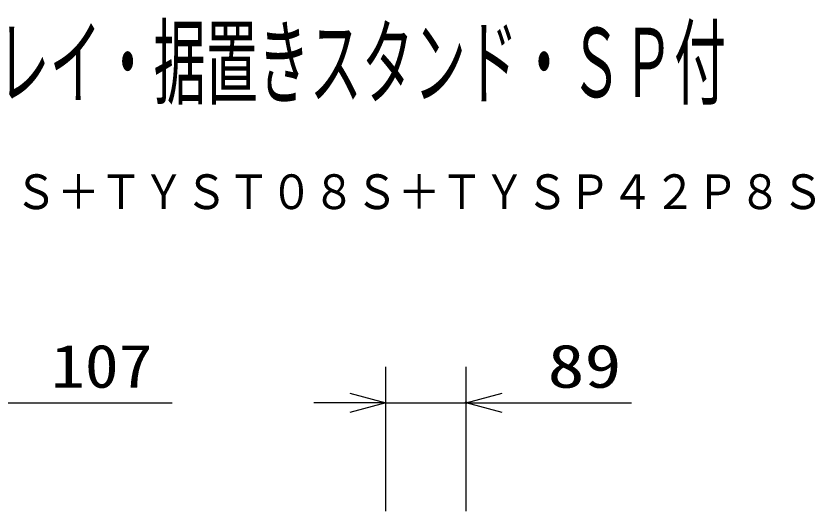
# Model space of a CAD drawing. Units: millimetres, scale not verified. Extents: x -63 to 63, y -57 to 57.
# Drawn here: x 17.49 to 61.81, y 29.97 to 57.41 of the extents above; entities that cross this region are included whole.
import ezdxf
from ezdxf.enums import TextEntityAlignment as Align

# ---------------------------------------------------------------- set-up
doc = ezdxf.new("R2010")
doc.units = ezdxf.units.MM
doc.header["$LTSCALE"] = 0.190236
doc.header["$PDMODE"] = 32
doc.header["$PDSIZE"] = 0.0951
for name, color, linetype in [('0-0_MOJI1', 2, 'Continuous'), ('0-1_TOUROKU', 1, 'Continuous'), ('0-3_GAIKEI', 1, 'Continuous'), ('0-4_SUNPO', 3, 'Continuous')]:
    doc.layers.add(name, color=color, linetype=linetype)
doc.styles.add('ＭＳ ゴシック', font='')
doc.styles.get('ＭＳ ゴシック').set_extended_font_data('MS Gothic')

# ---------------------------------------------------------------- blocks, each defined once
blk = doc.blocks.new('_OPEN30')
at = {"layer": '0-4_SUNPO', "color": 7}
blk.add_line((0, 0), (-1, 0), dxfattribs=at)
blk.add_lwpolyline([(-1, 0.26795), (0, 0), (-1, -0.26795)], dxfattribs=at)

msp = doc.modelspace()

# ---------------------------------------------------------------- linework, layer by layer
at = {"layer": '0-3_GAIKEI', "color": 3}
for p, q in [((38.0103, 29.9724), (38.0103, 37.9724)), ((42.4603, 29.9724), (42.4603, 37.9724)), ((36.0103, 35.9724), (34.0102, 35.9724)), ((38.0103, 35.9724), (42.4603, 35.9724)), ((44.4603, 35.9724), (51.6269, 35.9724))]:
    msp.add_line(p, q, dxfattribs=at)
at = {"layer": '0-4_SUNPO'}
msp.add_line((16.4766, 35.9724), (26.1433, 35.9724), dxfattribs=at)
at = {"layer": '0-4_SUNPO', "color": 7}
msp.add_point((42.4603, 35.9724), dxfattribs=at)

# ---------------------------------------------------------------- block references
at = {"layer": '0-3_GAIKEI', "xscale": 2, "yscale": 2}
msp.add_blockref('_OPEN30', (38.0103, 35.9724), dxfattribs=at)
at = {"layer": '0-3_GAIKEI', "xscale": 2, "yscale": 2, "rotation": 180}
msp.add_blockref('_OPEN30', (42.4603, 35.9724), dxfattribs=at)

# ---------------------------------------------------------------- texts
at = {"layer": '0-0_MOJI1', "style": 'ＭＳ ゴシック', "width": 0.55}
msp.add_text('プログレッシブワイドプラズマディスプレイ・据置きスタンド・ＳＰ付', height=3.848, dxfattribs=at).set_placement((-35.5001, 51.7599), align=Align.BOTTOM_LEFT)
at = {"layer": '0-1_TOUROKU', "style": 'ＭＳ ゴシック', "width": 0.9}
msp.add_text('ＴＨ４２ＰＷＤ８Ｓ＋ＴＹＳＴ０８Ｓ＋ＴＹＳＰ４２Ｐ８Ｓ', height=1.925, dxfattribs=at).set_placement((-1.5001, 46.13), align=Align.BOTTOM_LEFT)
at = {"layer": '0-3_GAIKEI', "color": 3, "style": 'ＭＳ ゴシック', "width": 1.25}
msp.add_text('89', height=2.406, dxfattribs=at).set_placement((46.9767, 36.0819), align=Align.BOTTOM_LEFT)
at = {"layer": '0-4_SUNPO', "style": 'ＭＳ ゴシック', "width": 1.15}
msp.add_text('107', height=2.406, dxfattribs=at).set_placement((19.4228, 36.0819), align=Align.BOTTOM_LEFT)

doc.saveas('drawing.dxf')
